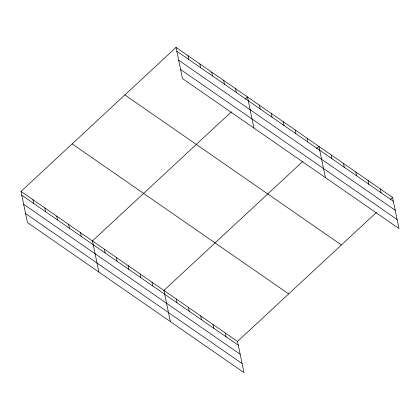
<?xml version="1.0" encoding="UTF-8"?>
<svg xmlns="http://www.w3.org/2000/svg" width="420" height="420" viewBox="0 0 420 420"><rect width="100%" height="100%" fill="white"/><g stroke="black" fill="none" stroke-linecap="round" stroke-linejoin="round"><path stroke-width="0.63" d="M21 191.42L237.521 341.45L243.973 372.598L27.452 222.563L21 191.42L176.027 47.402L392.548 197.437L399 228.58L182.48 78.55L176.027 47.402M231.373 111.877L92.453 240.928L98.905 272.076M245.112 99.115L247.48 96.915L253.932 128.063M302.825 161.385L163.905 290.435L170.357 321.584M316.565 148.628L318.932 146.422L325.385 177.571M237.521 341.45L376.446 212.394M390.18 199.637L392.548 197.437M176.815 51.214L393.341 201.248M178.684 60.239L395.209 210.268M180.611 69.531L397.131 219.56M124.866 94.93L341.392 244.96M72.161 143.892L288.682 293.921M21.788 195.227L238.313 345.261M23.657 204.251L240.182 354.281M25.583 213.544L242.104 363.573M380.279 188.932L381.071 192.743M368.009 180.432L368.802 184.244M355.74 171.932L356.528 175.739M343.471 163.427L344.258 167.239M331.202 154.928L331.989 158.739M307.025 138.175L307.813 141.986M295.113 129.922L295.906 133.733M283.206 121.669L283.994 125.48M271.299 113.416L272.087 117.227M259.387 105.168L260.18 108.98M235.573 88.662L236.36 92.474M223.661 80.409L224.453 84.221M211.754 72.161L212.541 75.973M199.847 63.908L200.634 67.72M187.934 55.655L188.727 59.467M225.251 332.945L226.044 336.756M212.982 324.445L213.775 328.256M200.713 315.945L201.506 319.751M188.444 307.44L189.231 311.252M176.174 298.94L176.962 302.752M151.998 282.188L152.785 285.999M140.086 273.935L140.879 277.746M128.179 265.682L128.966 269.493M116.272 257.428L117.059 261.24M104.36 249.181L105.152 252.992M80.545 232.675L81.333 236.486M68.633 224.427L69.426 228.233M56.726 216.174L57.514 219.986M44.819 207.921L45.607 211.733M32.907 199.668L33.7 203.48"/></g></svg>
